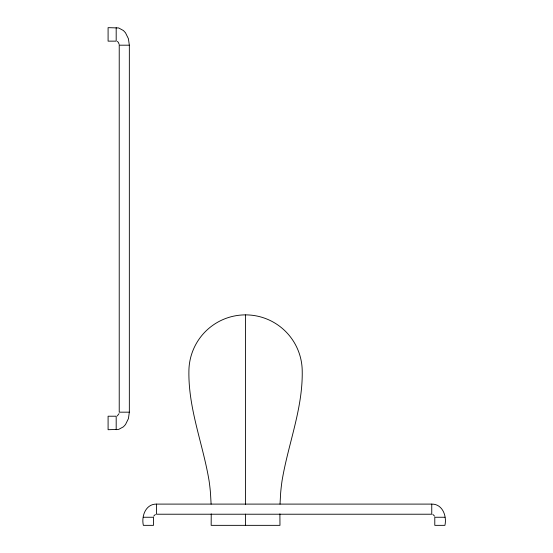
<?xml version="1.0" encoding="UTF-8"?>
<svg xmlns="http://www.w3.org/2000/svg" width="553" height="553" viewBox="0 0 553 553"><rect width="100%" height="100%" fill="white"/><g stroke="black" fill="none" stroke-linecap="round" stroke-linejoin="round"><path stroke-width="0.83" d="M211.232 513.91L211.163 525.35L279.97 525.35L279.901 513.91M280.025 504.136L280.634 493.179A197.276 197.276 0 0 1 282.037 480.903C288.065 444.329 302.754 409.109 302.228 371.54A56.669 56.669 0 0 0 245.567 314.878A56.669 56.669 0 0 0 188.898 371.54C188.379 409.109 203.069 444.329 209.096 480.903A197.276 197.276 0 0 1 210.493 493.179L211.108 504.136M116.185 27.65L116.185 41.143L108.091 41.143L108.091 27.65L118.653 27.961L123.409 30.533L125.49 32.786L128.42 38.731L129.34 45.187L129.34 412.172L128.42 418.628L125.49 424.573L123.409 426.826L118.653 429.398L108.091 429.709L108.091 416.215L116.185 416.215L116.185 429.709M143.365 517.255L153.485 517.255L153.485 525.35L143.365 525.35C141.229 516.246 145.681 503.901 156.52 504.101L431.755 504.101C442.587 503.901 447.045 516.246 444.909 525.35L434.789 525.35L434.789 517.255L444.909 517.255M119.013 413.658L117.305 415.932M153.693 516.136L155.4 514.435M129.34 45.187L119.227 45.187L119.227 412.172L129.34 412.172M432.868 514.435L434.575 516.136M117.305 41.427L118.335 42.325L119.172 44.434M431.755 504.101L431.755 514.221L156.52 514.221L156.52 504.101M245.567 314.878L245.567 504.647M245.567 514.138L245.567 525.35"/></g></svg>
